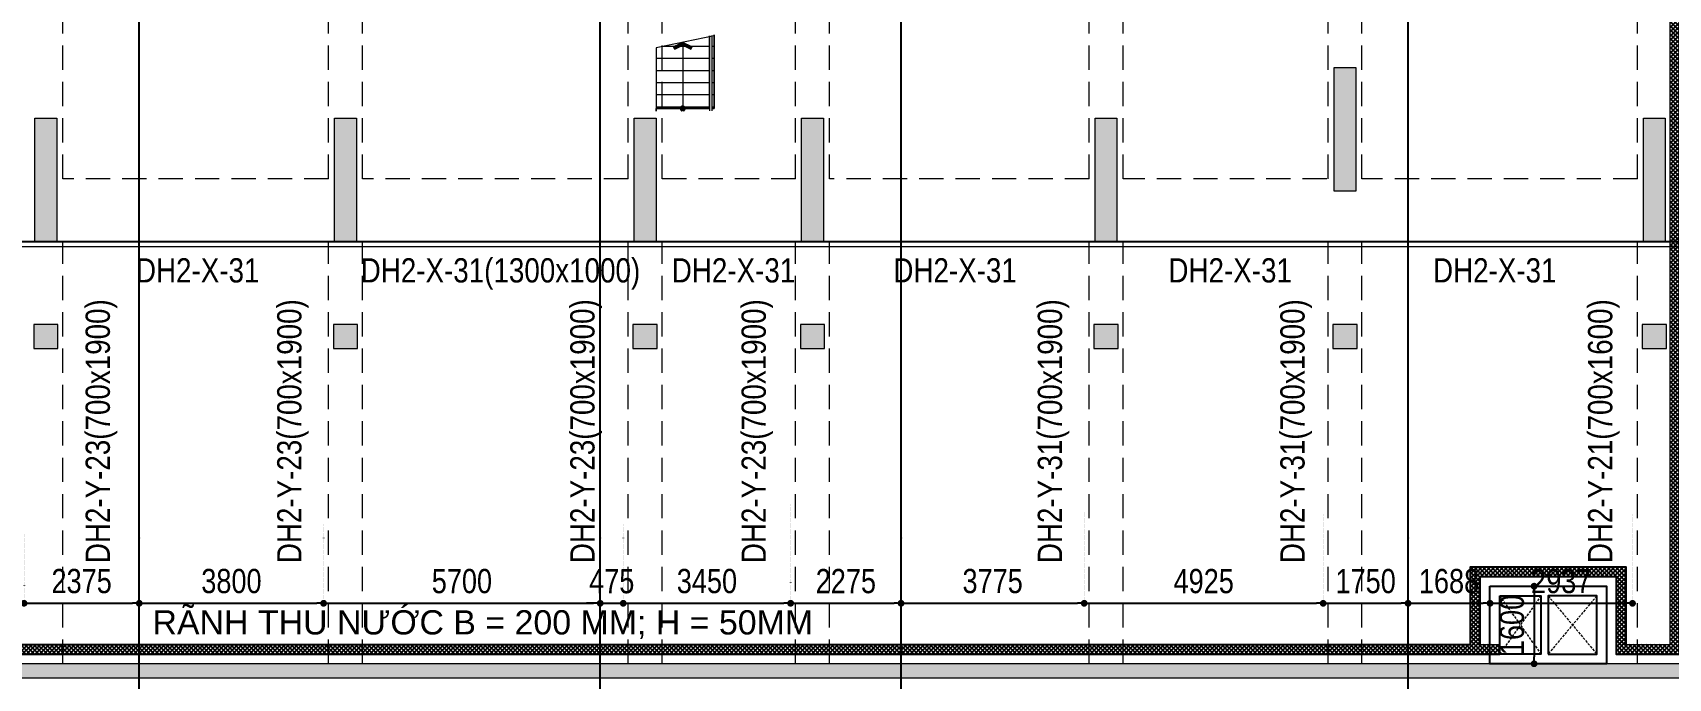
# Model space of a CAD drawing. Header units: millimetres. Extents: x 2356525 to 2927188, y -665534 to -417818.
# Drawn here: x 2761243 to 2794952, y -618981 to -605666 of the extents above; entities that cross this region are included whole.
import ezdxf
from ezdxf.enums import TextEntityAlignment as Align
from ezdxf.xclip import XClip

# ---------------------------------------------------------------- set-up
doc = ezdxf.new("R2010")
doc.units = ezdxf.units.MM
doc.header["$LTSCALE"] = 200
doc.header["$MEASUREMENT"] = 0
doc.header["$XCLIPFRAME"] = 0
for name, pattern in [('$1$HIDDEN', [0.375, 0.25, -0.125]), ('CHG_XX_Cot_Ham 2$0$MB_Luoi truc$0$HTT Hidden 21', [3, 2, -1]), ('CHG_XX_Damsan_Ham 2$0$CHG_XX_Damsan_Ham 2$0$HIDDEN', [0.375, 0.25, -0.125]), ('CHG_XX_Damsan_Ham 2$0$MB Ham 2$0$Hidden21', [3, 2, -1]), ('CHG_XX_Luoi truc$0$MB_Luoi truc$0$Center101', [13, 10, -1, 1, -1]), ('DOT2', [0.125, 0, -0.125])]:
    doc.linetypes.add(name, pattern=pattern)
doc.layers.get('0').update_dxf_attribs({"lineweight": 9})
doc.layers.get('Defpoints').update_dxf_attribs({"color": 10, "lineweight": 0})
for name, color, linetype, lineweight in [('$0$CHG_XX_Damsan_Ham 2$0$Start net bao', 3, 'Continuous', 18), ('$0$DMo', 9, '$1$HIDDEN', 9), ("$1$'S_General_Hidden_1 Thin", 1, '$1$HIDDEN', 18), ('CHG_XX_Cot_Ham 2$0$NS-Pier-H2', 150, 'Continuous', 13), ('CHG_XX_Cot_Ham 2$0$NS-Pier-H2 @ 1', 150, 'Continuous', 13), ('CHG_XX_Cot_Ham 2$0$NS-Pier-H2 @ 150', 150, 'Continuous', 13), ("CHG_XX_Damsan_Ham 2$0$CHG_XX_Damsan_Ham 2$0$'S_General_Hidden_1 Thin", 1, 'CHG_XX_Damsan_Ham 2$0$CHG_XX_Damsan_Ham 2$0$HIDDEN', 18), ('CHG_XX_Damsan_Ham 2$0$CHG_XX_Damsan_Ham 2$0$CHG_XX_Damsan_Ham 2$0$Start net bao', 3, 'Continuous', 18), ('CHG_XX_Damsan_Ham 2$0$CHG_XX_Damsan_Ham 2$0$DBAO', 3, 'Continuous', 13), ('CHG_XX_Damsan_Ham 2$0$CHG_XX_Damsan_Ham 2$0$DMo', 9, 'CHG_XX_Damsan_Ham 2$0$CHG_XX_Damsan_Ham 2$0$HIDDEN', 9), ('CHG_XX_Damsan_Ham 2$0$CHG_XX_Damsan_Ham 2$0$DTE-MEP-H-SLAB TEXT', 3, 'Continuous', 0), ('CHG_XX_Damsan_Ham 2$0$CHG_XX_Damsan_Ham 2$0$mach ngung thi cong', 6, 'Continuous', 13), ('CHG_XX_Damsan_Ham 2$0$CHG_XX_Damsan_Ham 2$0$Start hatch', 8, 'Continuous', 25), ('CHG_XX_Damsan_Ham 2$0$CHG_XX_Damsan_Ham 2$0$Start net bao', 3, 'Continuous', 18), ('CHG_XX_Damsan_Ham 2$0$HATCH', 57, 'Continuous', 9), ('CHG_XX_Damsan_Ham 2$0$mach ngung thi cong', 6, 'Continuous', 13), ('CHG_XX_Damsan_Ham 2$0$tam cap ram', 8, 'Continuous', 5), ('DBAO', 90, 'Continuous', 13), ('Start text ghi chu', 7, 'Continuous', 15), ('TEXT P X', 1, 'Continuous', 9), ('TEXT P Y', 2, 'Continuous', 15)]:
    doc.layers.add(name, color=color, linetype=linetype, lineweight=lineweight)
for name, color, linetype, lineweight, plot in [('CHG_XX_Cot_Ham 2$0$NS-Column-H2', 90, 'Continuous', 13, False), ('CHG_XX_Cot_Ham 2$0$NS-Column-H2 @ 1', 90, 'Continuous', 13, False), ('CHG_XX_Cot_Ham 2$0$NS-Column-H2 @ 150', 90, 'Continuous', 13, False)]:
    doc.layers.add(name, color=color, linetype=linetype, lineweight=lineweight, plot=plot)
for name, color, linetype in [('CHG_XX_Damsan_Ham 2$0$CHG_XX_Damsan_Ham 2$0$MEP-00-GENERAL-35', 2, 'Continuous'), ('CHG_XX_Damsan_Ham 2$0$MB Ham 2$0$Staircase', 30, 'Continuous'), ('CHG_XX_Damsan_Ham 2$0$MB Ham 2$0$Staircase Hidden', 34, 'CHG_XX_Damsan_Ham 2$0$MB Ham 2$0$Hidden21'), ('CHG_XX_Luoi truc$0$Grid', 34, 'Continuous'), ('CHG_XX_Luoi truc$0$Grid Line', 251, 'CHG_XX_Luoi truc$0$MB_Luoi truc$0$Center101'), ('dim', 1, 'Continuous')]:
    doc.layers.add(name, color=color, linetype=linetype)
doc.styles.add('CHG_XX_Luoi truc$0$MB_Luoi truc$0$Grid A-F$0$VNI-HelveCB', font='')
doc.styles.add('CHU GHI CHU', font='arial.ttf', dxfattribs={"height": 200})
doc.styles.add('MB_Luoi truc$0$Arial_C', font='arial.ttf', dxfattribs={"width": 0.8})
doc.styles.add('TTP-HelCon', font='')
doc.styles.get('CHG_XX_Luoi truc$0$MB_Luoi truc$0$Grid A-F$0$VNI-HelveCB').set_extended_font_data('VNI-Helve-Condense', bold=True)
doc.styles.get('TTP-HelCon').set_extended_font_data('VNI-Helve-Condense')
doc.dimstyles.new('200', dxfattribs={"dimscale": 200, "dimtxt": 2.5, "dimasz": 0.7, "dimexe": 0.0003, "dimexo": 0, "dimgap": 1, "dimtad": 1, "dimdec": 0, "dimzin": 12, "dimdsep": 46, "dimtxsty": 'MB_Luoi truc$0$Arial_C', "dimblk": 'MB_Luoi truc$0$_Dot', "dimcen": 0.5, "dimclrd": 256, "dimclre": 8, "dimclrt": 1, "dimadec": 0, "dimazin": 0, "dimtfac": 1, "dimtdec": 0, "dimtix": 1, "dimtmove": 2, "dimatfit": 3, "dimldrblk": 'MB_Luoi truc$0$HTT Arrow 30', "dimfxl": 1, "dimtolj": 1, "dimtzin": 0, "dimlwe": -1, "dimarcsym": 0})

# ---------------------------------------------------------------- blocks, each defined once
blk = doc.blocks.new('*U864')
at = {"layer": 'CHG_XX_Cot_Ham 2$0$NS-Pier-H2 @ 1'}
h = blk.add_hatch(color=256, dxfattribs=at)
h.dxf.hatch_style = 1
h.paths.add_polyline_path([(450, 0), (0, 0), (0, -2550), (450, -2550)])
at = {"layer": 'CHG_XX_Cot_Ham 2$0$NS-Pier-H2 @ 150'}
h = blk.add_hatch(color=256, dxfattribs=at)
h.dxf.hatch_style = 1
h.paths.add_polyline_path([(450, 0), (0, 0), (0, -2550), (450, -2550)])
blk = doc.blocks.new('CHG_XX_Cot_Ham 2$0$Block A_C450x2250')
at = {"layer": 'CHG_XX_Cot_Ham 2$0$NS-Pier-H2'}
blk.add_lwpolyline([(450, -2550), (0, -2550), (0, 0), (450, 0)], close=True, dxfattribs=at)
blk.add_blockref('*U864', (0, 0), dxfattribs=at)
blk = doc.blocks.new('*U866')
at = {"layer": 'CHG_XX_Cot_Ham 2$0$NS-Column-H2 @ 1'}
h = blk.add_hatch(color=256, dxfattribs=at)
h.dxf.hatch_style = 1
h.paths.add_polyline_path([(-250, -250), (-250, 250), (250, 250), (250, -250)])
at = {"layer": 'CHG_XX_Cot_Ham 2$0$NS-Column-H2 @ 150'}
h = blk.add_hatch(color=256, dxfattribs=at)
h.dxf.hatch_style = 1
h.paths.add_polyline_path([(-250, -250), (-250, 250), (250, 250), (250, -250)])
blk = doc.blocks.new('CHG_XX_Cot_Ham 2$0$500x500')
at = {"layer": 'CHG_XX_Cot_Ham 2$0$NS-Column-H2'}
blk.add_lwpolyline([(250, -250), (250, 250), (-250, 250), (-250, -250)], close=True, dxfattribs=at)
blk.add_blockref('*U866', (0, 0), dxfattribs=at)
blk = doc.blocks.new('*U835')
at = {"layer": 'CHG_XX_Luoi truc$0$Grid Line'}
blk.add_line((0, 0), (0, 608), dxfattribs=at)
at = {"layer": 'CHG_XX_Luoi truc$0$Grid', "lineweight": -2, "style": 'CHG_XX_Luoi truc$0$MB_Luoi truc$0$Grid A-F$0$VNI-HelveCB'}
for tag, p in [('GRIDSUB', (0, 617)), ('GRID', (0, -9))]:
    blk.add_attdef(tag, text='', height=5, dxfattribs=at).set_placement(p, align=Align.MIDDLE)
blk = doc.blocks.new('*U840')
at = {"layer": 'CHG_XX_Luoi truc$0$Grid Line'}
blk.add_line((0, 0), (0, 608), dxfattribs=at)
at = {"layer": 'CHG_XX_Luoi truc$0$Grid', "lineweight": -2, "style": 'CHG_XX_Luoi truc$0$MB_Luoi truc$0$Grid A-F$0$VNI-HelveCB'}
for tag, p in [('GRIDSUB', (0, 617)), ('GRID', (0, -9))]:
    blk.add_attdef(tag, text='', height=5, dxfattribs=at).set_placement(p, align=Align.MIDDLE)
blk = doc.blocks.new('*U837')
at = {"layer": 'CHG_XX_Luoi truc$0$Grid Line'}
blk.add_line((0, 0), (0, 438), dxfattribs=at)
at = {"layer": 'CHG_XX_Luoi truc$0$Grid', "lineweight": -2, "style": 'CHG_XX_Luoi truc$0$MB_Luoi truc$0$Grid A-F$0$VNI-HelveCB'}
for tag, p in [('GRIDSUB', (0, 447)), ('GRID', (0, -9))]:
    blk.add_attdef(tag, text='', height=5, dxfattribs=at).set_placement(p, align=Align.MIDDLE)
blk = doc.blocks.new('CHG_XX_Luoi truc')
at = {"layer": 'CHG_XX_Luoi truc$0$Grid', "xscale": 300, "yscale": 300, "zscale": 300}
for name, p in [('*U840', (61150, -12747)), ('*U835', (70650, -12747)), ('*U835', (76850, -12747)), ('*U835', (87300, -12747))]:
    blk.add_blockref(name, p, dxfattribs=at)
at = {"layer": 'CHG_XX_Luoi truc$0$Grid', "xscale": 300.0000000000013, "yscale": 300.0000000000013, "zscale": 300.0000000000013, "rotation": 90}
blk.add_blockref('*U837', (110703, 0), dxfattribs=at)
blk = doc.blocks.new('CHG_XX_Cot_Ham 2')
at = {"layer": 'CHG_XX_Cot_Ham 2$0$NS-Pier-H2'}
h = blk.add_hatch(color=256, dxfattribs=at)
h.dxf.hatch_style = 1
h.paths.add_polyline_path([(99639.2, 163400), (-10900, 163400), (-10900, 85450), (-300, 85450), (-300, 84050), (32350, 84050), (32350, -9000), (103575.5, -9000), (106050, -6022), (106050, 158254.3)])
h.paths.add_polyline_path([(99533.7, 163100), (105750, 158110.4), (105750, 90450), (105650, 90450), (105750, 90450), (105750, 13850), (105750, 13722.3), (105750, -5913.6), (103434.7, -8700), (93599.8, -8700), (93299.8, -8700), (32650, -8700), (32650, 84350), (0, 84350), (0, 85750), (-10600, 85750), (-10600, 163100), (93600, 163100)], flags=16)
for p, q in [((93599.8, -8700), (32650, -8700)), ((103575.5, -9000), (32350, -9000))]:
    blk.add_line(p, q, dxfattribs=at)
at = {"layer": 'CHG_XX_Cot_Ham 2$0$NS-Pier-H2', "linetype": 'CHG_XX_Cot_Ham 2$0$MB_Luoi truc$0$HTT Hidden 21'}
blk.add_lwpolyline([(99639.2, 163400), (106050, 158254.3), (106050, -6022), (103575.5, -9000), (32350, -9000), (32350, 84050), (-300, 84050), (-300, 85450), (-10900, 85450), (-10900, 163400)], close=True, dxfattribs=at)
at = {"layer": 'CHG_XX_Cot_Ham 2$0$NS-Column-H2'}
for p in [(59225, -1950), (65400, -1950), (71575, -1950), (75025, -1950), (81075, -1950), (86000, -1950), (92375, -1950)]:
    blk.add_blockref('CHG_XX_Cot_Ham 2$0$500x500', p, dxfattribs=at)
at = {"layer": 'CHG_XX_Cot_Ham 2$0$NS-Pier-H2'}
for name, p in [('CHG_XX_Luoi truc', (0, 0)), ('CHG_XX_Cot_Ham 2$0$Block A_C450x2250', (85775, 3600)), ('CHG_XX_Cot_Ham 2$0$Block A_C450x2250', (59000, 2550)), ('CHG_XX_Cot_Ham 2$0$Block A_C450x2250', (65175, 2550)), ('CHG_XX_Cot_Ham 2$0$Block A_C450x2250', (71350, 2550)), ('CHG_XX_Cot_Ham 2$0$Block A_C450x2250', (74800, 2550)), ('CHG_XX_Cot_Ham 2$0$Block A_C450x2250', (80850, 2550)), ('CHG_XX_Cot_Ham 2$0$Block A_C450x2250', (92150, 2550))]:
    blk.add_blockref(name, p, dxfattribs=at)
blk = doc.blocks.new('MB_Luoi truc$0$_Dot')
at = {"color": 0, "linetype": 'ByBlock', "lineweight": -2}
blk.add_line((-0.5, 0), (-1, 0), dxfattribs=at)
at = {"color": 0, "linetype": 'ByBlock', "const_width": 0.5}
blk.add_lwpolyline([(-0.25, 0, 1), (0.25, 0, 1)], format="xyb", close=True, dxfattribs=at)
blk = doc.blocks.new('*D165')
at = {"layer": 'Defpoints', "color": 0, "transparency": 16777216}
for p in [(2763439, -615811), (2761064, -616016), (2763439, -617434)]:
    blk.add_point(p, dxfattribs=at)
at = {"layer": 'dim', "color": 8, "linetype": 'DOT2', "transparency": 16777216}
for p, q in [((2763439, -615811), (2763439, -617434)), ((2761064, -616016), (2761064, -617434))]:
    blk.add_line(p, q, dxfattribs=at)
at = {"layer": 'dim', "lineweight": -2, "transparency": 16777216}
blk.add_line((2761204, -617434), (2763299, -617434), dxfattribs=at)
at = {"layer": 'dim', "lineweight": -2, "transparency": 16777216, "xscale": 140, "yscale": 140, "zscale": 140, "rotation": 180}
blk.add_blockref('MB_Luoi truc$0$_Dot', (2761064, -617434), dxfattribs=at)
at = {"layer": 'dim', "lineweight": -2, "transparency": 16777216, "xscale": 140, "yscale": 140, "zscale": 140}
blk.add_blockref('MB_Luoi truc$0$_Dot', (2763439, -617434), dxfattribs=at)
at = {"layer": 'dim', "color": 1, "transparency": 16777216, "insert": (2762252, -616978), "char_height": 500, "attachment_point": 5, "style": 'MB_Luoi truc$0$Arial_C'}
blk.add_mtext('\\A1;2375', dxfattribs=at)
blk = doc.blocks.new('MB_Luoi truc$0$HTT Arrow 30')
blk.add_hatch(color=256).paths.add_polyline_path([(-2.5, 0.375), (-2.5, -0.375), (0, 0)])
at = {"color": 0, "linetype": 'ByBlock', "lineweight": -2}
for p, q in [((0, 0), (-2.5, 0.375)), ((-2.5, -0.375), (-2.5, 0.375)), ((0, 0), (-2.5, -0.375))]:
    blk.add_line(p, q, dxfattribs=at)
blk = doc.blocks.new('*D166')
at = {"layer": 'Defpoints', "color": 0, "transparency": 16777216}
for p in [(2763439, -615811), (2767239, -615811), (2767239, -617434)]:
    blk.add_point(p, dxfattribs=at)
at = {"layer": 'dim', "color": 8, "linetype": 'DOT2', "transparency": 16777216}
for p, q in [((2763439, -615811), (2763439, -617434)), ((2767239, -615811), (2767239, -617434))]:
    blk.add_line(p, q, dxfattribs=at)
at = {"layer": 'dim', "lineweight": -2, "transparency": 16777216}
blk.add_line((2763579, -617434), (2767099, -617434), dxfattribs=at)
at = {"layer": 'dim', "lineweight": -2, "transparency": 16777216, "xscale": 140, "yscale": 140, "zscale": 140, "rotation": 180}
blk.add_blockref('MB_Luoi truc$0$_Dot', (2763439, -617434), dxfattribs=at)
at = {"layer": 'dim', "lineweight": -2, "transparency": 16777216, "xscale": 140, "yscale": 140, "zscale": 140}
blk.add_blockref('MB_Luoi truc$0$_Dot', (2767239, -617434), dxfattribs=at)
at = {"layer": 'dim', "color": 1, "transparency": 16777216, "insert": (2765339, -616978), "char_height": 500, "attachment_point": 5, "style": 'MB_Luoi truc$0$Arial_C'}
blk.add_mtext('\\A1;3800', dxfattribs=at)
blk = doc.blocks.new('*D167')
at = {"layer": 'Defpoints', "color": 0, "transparency": 16777216}
for p in [(2767239, -615811), (2772939, -615811), (2772939, -617434)]:
    blk.add_point(p, dxfattribs=at)
at = {"layer": 'dim', "color": 8, "linetype": 'DOT2', "transparency": 16777216}
for p, q in [((2767239, -615811), (2767239, -617434)), ((2772939, -615811), (2772939, -617434))]:
    blk.add_line(p, q, dxfattribs=at)
at = {"layer": 'dim', "lineweight": -2, "transparency": 16777216}
blk.add_line((2767379, -617434), (2772799, -617434), dxfattribs=at)
at = {"layer": 'dim', "lineweight": -2, "transparency": 16777216, "xscale": 140, "yscale": 140, "zscale": 140, "rotation": 180}
blk.add_blockref('MB_Luoi truc$0$_Dot', (2767239, -617434), dxfattribs=at)
at = {"layer": 'dim', "lineweight": -2, "transparency": 16777216, "xscale": 140, "yscale": 140, "zscale": 140}
blk.add_blockref('MB_Luoi truc$0$_Dot', (2772939, -617434), dxfattribs=at)
at = {"layer": 'dim', "color": 1, "transparency": 16777216, "insert": (2770089, -616979), "char_height": 500, "attachment_point": 5, "style": 'MB_Luoi truc$0$Arial_C'}
blk.add_mtext('\\A1;5700', dxfattribs=at)
blk = doc.blocks.new('*D168')
at = {"layer": 'Defpoints', "color": 0, "transparency": 16777216}
for p in [(2772939, -615811), (2773414, -615811), (2773414, -617434)]:
    blk.add_point(p, dxfattribs=at)
at = {"layer": 'dim', "color": 8, "linetype": 'DOT2', "transparency": 16777216}
for p, q in [((2772939, -615811), (2772939, -617434)), ((2773414, -615811), (2773414, -617434))]:
    blk.add_line(p, q, dxfattribs=at)
at = {"layer": 'dim', "lineweight": -2, "transparency": 16777216}
for p, q in [((2772799, -617434), (2772659, -617434)), ((2772939, -617434), (2773414, -617434)), ((2773554, -617434), (2773694, -617434))]:
    blk.add_line(p, q, dxfattribs=at)
at = {"layer": 'dim', "lineweight": -2, "transparency": 16777216, "xscale": 140, "yscale": 140, "zscale": 140}
blk.add_blockref('MB_Luoi truc$0$_Dot', (2772939, -617434), dxfattribs=at)
at = {"layer": 'dim', "lineweight": -2, "transparency": 16777216, "xscale": 140, "yscale": 140, "zscale": 140, "rotation": 180}
blk.add_blockref('MB_Luoi truc$0$_Dot', (2773414, -617434), dxfattribs=at)
at = {"layer": 'dim', "color": 1, "transparency": 16777216, "insert": (2773177, -616980), "char_height": 500, "attachment_point": 5, "style": 'MB_Luoi truc$0$Arial_C'}
blk.add_mtext('\\A1;475', dxfattribs=at)
blk = doc.blocks.new('*D169')
at = {"layer": 'Defpoints', "color": 0, "transparency": 16777216}
for p in [(2776864, -615402), (2773414, -615811), (2776864, -617434)]:
    blk.add_point(p, dxfattribs=at)
at = {"layer": 'dim', "color": 8, "linetype": 'DOT2', "transparency": 16777216}
for p, q in [((2776864, -615402), (2776864, -617434)), ((2773414, -615811), (2773414, -617434))]:
    blk.add_line(p, q, dxfattribs=at)
at = {"layer": 'dim', "lineweight": -2, "transparency": 16777216}
blk.add_line((2773554, -617434), (2776724, -617434), dxfattribs=at)
at = {"layer": 'dim', "lineweight": -2, "transparency": 16777216, "xscale": 140, "yscale": 140, "zscale": 140, "rotation": 180}
blk.add_blockref('MB_Luoi truc$0$_Dot', (2773414, -617434), dxfattribs=at)
at = {"layer": 'dim', "lineweight": -2, "transparency": 16777216, "xscale": 140, "yscale": 140, "zscale": 140}
blk.add_blockref('MB_Luoi truc$0$_Dot', (2776864, -617434), dxfattribs=at)
at = {"layer": 'dim', "color": 1, "transparency": 16777216, "insert": (2775139, -616978), "char_height": 500, "attachment_point": 5, "style": 'MB_Luoi truc$0$Arial_C'}
blk.add_mtext('\\A1;3450', dxfattribs=at)
blk = doc.blocks.new('*D170')
at = {"layer": 'Defpoints', "color": 0, "transparency": 16777216}
for p in [(2776864, -615402), (2779139, -615811), (2779139, -617434)]:
    blk.add_point(p, dxfattribs=at)
at = {"layer": 'dim', "color": 8, "linetype": 'DOT2', "transparency": 16777216}
for p, q in [((2776864, -615402), (2776864, -617434)), ((2779139, -615811), (2779139, -617434))]:
    blk.add_line(p, q, dxfattribs=at)
at = {"layer": 'dim', "lineweight": -2, "transparency": 16777216}
blk.add_line((2777004, -617434), (2778999, -617434), dxfattribs=at)
at = {"layer": 'dim', "lineweight": -2, "transparency": 16777216, "xscale": 140, "yscale": 140, "zscale": 140, "rotation": 180}
blk.add_blockref('MB_Luoi truc$0$_Dot', (2776864, -617434), dxfattribs=at)
at = {"layer": 'dim', "lineweight": -2, "transparency": 16777216, "xscale": 140, "yscale": 140, "zscale": 140}
blk.add_blockref('MB_Luoi truc$0$_Dot', (2779139, -617434), dxfattribs=at)
at = {"layer": 'dim', "color": 1, "transparency": 16777216, "insert": (2778002, -616979), "char_height": 500, "attachment_point": 5, "style": 'MB_Luoi truc$0$Arial_C'}
blk.add_mtext('\\A1;2275', dxfattribs=at)
blk = doc.blocks.new('*D171')
at = {"layer": 'Defpoints', "color": 0, "transparency": 16777216}
for p in [(2779139, -615811), (2782914, -615551), (2782914, -617434)]:
    blk.add_point(p, dxfattribs=at)
at = {"layer": 'dim', "color": 8, "linetype": 'DOT2', "transparency": 16777216}
for p, q in [((2779139, -615811), (2779139, -617434)), ((2782914, -615551), (2782914, -617434))]:
    blk.add_line(p, q, dxfattribs=at)
at = {"layer": 'dim', "lineweight": -2, "transparency": 16777216}
blk.add_line((2779279, -617434), (2782774, -617434), dxfattribs=at)
at = {"layer": 'dim', "lineweight": -2, "transparency": 16777216, "xscale": 140, "yscale": 140, "zscale": 140, "rotation": 180}
blk.add_blockref('MB_Luoi truc$0$_Dot', (2779139, -617434), dxfattribs=at)
at = {"layer": 'dim', "lineweight": -2, "transparency": 16777216, "xscale": 140, "yscale": 140, "zscale": 140}
blk.add_blockref('MB_Luoi truc$0$_Dot', (2782914, -617434), dxfattribs=at)
at = {"layer": 'dim', "color": 1, "transparency": 16777216, "insert": (2781027, -616978), "char_height": 500, "attachment_point": 5, "style": 'MB_Luoi truc$0$Arial_C'}
blk.add_mtext('\\A1;3775', dxfattribs=at)
blk = doc.blocks.new('*D172')
at = {"layer": 'Defpoints', "color": 0, "transparency": 16777216}
for p in [(2782914, -615551), (2787839, -615607), (2787839, -617434)]:
    blk.add_point(p, dxfattribs=at)
at = {"layer": 'dim', "color": 8, "linetype": 'DOT2', "transparency": 16777216}
for p, q in [((2782914, -615551), (2782914, -617434)), ((2787839, -615607), (2787839, -617434))]:
    blk.add_line(p, q, dxfattribs=at)
at = {"layer": 'dim', "lineweight": -2, "transparency": 16777216}
blk.add_line((2783054, -617434), (2787699, -617434), dxfattribs=at)
at = {"layer": 'dim', "lineweight": -2, "transparency": 16777216, "xscale": 140, "yscale": 140, "zscale": 140, "rotation": 180}
blk.add_blockref('MB_Luoi truc$0$_Dot', (2782914, -617434), dxfattribs=at)
at = {"layer": 'dim', "lineweight": -2, "transparency": 16777216, "xscale": 140, "yscale": 140, "zscale": 140}
blk.add_blockref('MB_Luoi truc$0$_Dot', (2787839, -617434), dxfattribs=at)
at = {"layer": 'dim', "color": 1, "transparency": 16777216, "insert": (2785377, -616979), "char_height": 500, "attachment_point": 5, "style": 'MB_Luoi truc$0$Arial_C'}
blk.add_mtext('\\A1;4925', dxfattribs=at)
blk = doc.blocks.new('*D173')
at = {"layer": 'Defpoints', "color": 0, "transparency": 16777216}
for p in [(2787839, -615607), (2789589, -615811), (2789589, -617434)]:
    blk.add_point(p, dxfattribs=at)
at = {"layer": 'dim', "color": 8, "linetype": 'DOT2', "transparency": 16777216}
for p, q in [((2787839, -615607), (2787839, -617434)), ((2789589, -615811), (2789589, -617434))]:
    blk.add_line(p, q, dxfattribs=at)
at = {"layer": 'dim', "lineweight": -2, "transparency": 16777216}
blk.add_line((2787979, -617434), (2789449, -617434), dxfattribs=at)
at = {"layer": 'dim', "lineweight": -2, "transparency": 16777216, "xscale": 140, "yscale": 140, "zscale": 140, "rotation": 180}
blk.add_blockref('MB_Luoi truc$0$_Dot', (2787839, -617434), dxfattribs=at)
at = {"layer": 'dim', "lineweight": -2, "transparency": 16777216, "xscale": 140, "yscale": 140, "zscale": 140}
blk.add_blockref('MB_Luoi truc$0$_Dot', (2789589, -617434), dxfattribs=at)
at = {"layer": 'dim', "color": 1, "transparency": 16777216, "insert": (2788714, -616979), "char_height": 500, "attachment_point": 5, "style": 'MB_Luoi truc$0$Arial_C'}
blk.add_mtext('\\A1;1750', dxfattribs=at)
blk = doc.blocks.new('*D174')
at = {"layer": 'Defpoints', "color": 0, "transparency": 16777216}
for p in [(2789589, -615811), (2791278, -617081), (2791278, -617434)]:
    blk.add_point(p, dxfattribs=at)
at = {"layer": 'dim', "color": 8, "linetype": 'DOT2', "transparency": 16777216}
for p, q in [((2789589, -615811), (2789589, -617434)), ((2791278, -617081), (2791278, -617434))]:
    blk.add_line(p, q, dxfattribs=at)
at = {"layer": 'dim', "lineweight": -2, "transparency": 16777216}
blk.add_line((2789729, -617434), (2791138, -617434), dxfattribs=at)
at = {"layer": 'dim', "lineweight": -2, "transparency": 16777216, "xscale": 140, "yscale": 140, "zscale": 140, "rotation": 180}
blk.add_blockref('MB_Luoi truc$0$_Dot', (2789589, -617434), dxfattribs=at)
at = {"layer": 'dim', "lineweight": -2, "transparency": 16777216, "xscale": 140, "yscale": 140, "zscale": 140}
blk.add_blockref('MB_Luoi truc$0$_Dot', (2791278, -617434), dxfattribs=at)
at = {"layer": 'dim', "color": 1, "transparency": 16777216, "insert": (2790433, -616979), "char_height": 500, "attachment_point": 5, "style": 'MB_Luoi truc$0$Arial_C'}
blk.add_mtext('\\A1;1688', dxfattribs=at)
blk = doc.blocks.new('*D175')
at = {"layer": 'Defpoints', "color": 0, "transparency": 16777216}
for p in [(2794214, -615606), (2791278, -617081), (2794214, -617434)]:
    blk.add_point(p, dxfattribs=at)
at = {"layer": 'dim', "color": 8, "linetype": 'DOT2', "transparency": 16777216}
for p, q in [((2794214, -615606), (2794214, -617434)), ((2791278, -617081), (2791278, -617434))]:
    blk.add_line(p, q, dxfattribs=at)
at = {"layer": 'dim', "lineweight": -2, "transparency": 16777216}
blk.add_line((2791418, -617434), (2794074, -617434), dxfattribs=at)
at = {"layer": 'dim', "lineweight": -2, "transparency": 16777216, "xscale": 140, "yscale": 140, "zscale": 140, "rotation": 180}
blk.add_blockref('MB_Luoi truc$0$_Dot', (2791278, -617434), dxfattribs=at)
at = {"layer": 'dim', "lineweight": -2, "transparency": 16777216, "xscale": 140, "yscale": 140, "zscale": 140}
blk.add_blockref('MB_Luoi truc$0$_Dot', (2794214, -617434), dxfattribs=at)
at = {"layer": 'dim', "color": 1, "transparency": 16777216, "insert": (2792746, -616978), "char_height": 500, "attachment_point": 5, "style": 'MB_Luoi truc$0$Arial_C'}
blk.add_mtext('\\A1;2937', dxfattribs=at)
blk = doc.blocks.new('*D364')
at = {"layer": 'Defpoints', "color": 0, "transparency": 16777216}
for p in [(2793678, -617081), (2792186, -618681), (2793678, -618681)]:
    blk.add_point(p, dxfattribs=at)
at = {"layer": 'dim', "color": 8, "linetype": 'DOT2', "transparency": 16777216}
for p, q in [((2793678, -617081), (2792186, -617081)), ((2793678, -618681), (2792186, -618681))]:
    blk.add_line(p, q, dxfattribs=at)
at = {"layer": 'dim', "lineweight": -2, "transparency": 16777216}
blk.add_line((2792186, -617221), (2792186, -618541), dxfattribs=at)
at = {"layer": 'dim', "lineweight": -2, "transparency": 16777216, "xscale": 140, "yscale": 140, "zscale": 140}
for p, rotation in [((2792186, -617081), 90), ((2792186, -618681), 270)]:
    blk.add_blockref('MB_Luoi truc$0$_Dot', p, dxfattribs=dict(at, rotation=rotation))
at = {"layer": 'dim', "color": 1, "transparency": 16777216, "insert": (2791731, -617881), "char_height": 500, "attachment_point": 5, "rotation": 90, "style": 'MB_Luoi truc$0$Arial_C'}
blk.add_mtext('\\A1;1600', dxfattribs=at)
blk = doc.blocks.new('$0$CHG_XX_Damsan_Ham 2$0$MB Ham 2$0$Arrow 60')
at = {"linetype": 'ByBlock', "lineweight": -2}
h = blk.add_hatch(color=0, dxfattribs=at)
h.paths.add_polyline_path([(1.88, 0.94), (1.65, 1.38), (0, 0.56), (-1.65, 1.38), (-1.88, 0.94), (0, 0)], flags=17)
h.paths.add_polyline_path([(1.65, 1.38), (1.88, 0.94), (0, 0), (-1.88, 0.94), (-1.65, 1.38), (0, 0.56)])
blk.add_hatch(color=0, dxfattribs=at).paths.add_polyline_path([(1.65, 1.38), (1.88, 0.94), (0, 0), (-1.88, 0.94), (-1.65, 1.38), (0, 0.56)])
at = {"color": 0, "linetype": 'ByBlock', "lineweight": -2}
blk.add_lwpolyline([(1.65, 1.38), (1.88, 0.94), (0, 0), (-1.88, 0.94), (-1.65, 1.38), (0, 0.56)], close=True, dxfattribs=at)
blk = doc.blocks.new('CHG_XX_Damsan_Ham 2$0$CHG_XX_Damsan_Ham 2$0$sdfsgdh')
at = {"layer": 'CHG_XX_Damsan_Ham 2$0$CHG_XX_Damsan_Ham 2$0$Start hatch', "ltscale": 0.5}
h = blk.add_hatch(dxfattribs=at)
h.set_pattern_fill('ANSI37', color=256, scale=500)
h.set_pattern_definition([(45, (273994.73, -7150), (-44.194174, 44.194174), []), (135, (273994.73, -7150), (-44.194174, -44.194174), [])])
h.paths.add_polyline_path([(99888, -169200), (99488, -169200), (99488, -167800), (102288, -167800), (102288, -169400), (103600, -169400), (103600, -146850), (103600, -146650), (103400, -146650), (103400, -169200), (102488, -169200), (102488, -167600), (99288, -167600), (99288, -169200), (45350, -169200), (45350, -169400), (99888, -169400)])
at = {"layer": 'CHG_XX_Damsan_Ham 2$0$CHG_XX_Damsan_Ham 2$0$DTE-MEP-H-SLAB TEXT', "color": 2, "ltscale": 0.5}
for p, q in [((99488, -169200), (99888, -169200)), ((99888, -169200), (99888, -169400))]:
    blk.add_line(p, q, dxfattribs=at)
at = {"layer": 'CHG_XX_Damsan_Ham 2$0$CHG_XX_Damsan_Ham 2$0$DTE-MEP-H-SLAB TEXT', "color": 2, "ltscale": 0.5, "flags": 128}
blk.add_lwpolyline([(102488, -169200), (103400, -169200), (103400, -146650), (116050, -146650), (116050, -126126)], dxfattribs=at)
at = {"layer": 'CHG_XX_Damsan_Ham 2$0$CHG_XX_Damsan_Ham 2$0$MEP-00-GENERAL-35'}
for points in [[(99488, -169200), (99488, -167800), (102288, -167800), (102288, -169400), (103600, -169400), (103600, -146850), (116250, -146850), (116250, -125526)], [(43750, -166800), (45350, -166800), (45350, -169200), (99288, -169200)], [(43750, -167000), (45150, -167000), (45150, -169400), (99888, -169400)], [(99288, -169200), (99288, -167600), (102488, -167600), (102488, -169200)]]:
    blk.add_lwpolyline(points, dxfattribs=at)
for points in [[(99688, -168000), (102088, -168000), (102088, -169600), (99688, -169600)], [(99888, -168200), (100738, -168200), (100738, -169400), (99888, -169400)], [(100888, -169400), (101888, -169400), (101888, -168200), (100888, -168200)]]:
    blk.add_lwpolyline(points, close=True, dxfattribs=at)
blk = doc.blocks.new('CHG_XX_Damsan_Ham 2$0$MB Ham 2$0$Arrow 60')
at = {"linetype": 'ByBlock', "lineweight": -2}
h = blk.add_hatch(color=0, dxfattribs=at)
h.paths.add_polyline_path([(1.88, 0.94), (1.65, 1.38), (0, 0.56), (-1.65, 1.38), (-1.88, 0.94), (0, 0)], flags=17)
h.paths.add_polyline_path([(1.65, 1.38), (1.88, 0.94), (0, 0), (-1.88, 0.94), (-1.65, 1.38), (0, 0.56)])
blk.add_hatch(color=0, dxfattribs=at).paths.add_polyline_path([(1.65, 1.38), (1.88, 0.94), (0, 0), (-1.88, 0.94), (-1.65, 1.38), (0, 0.56)])
at = {"color": 0, "linetype": 'ByBlock', "lineweight": -2}
blk.add_lwpolyline([(1.65, 1.38), (1.88, 0.94), (0, 0), (-1.88, 0.94), (-1.65, 1.38), (0, 0.56)], close=True, dxfattribs=at)
blk = doc.blocks.new('CHG_XX_Damsan_Ham 2$0$MB Ham 2$0$Dot')
at = {"linetype": 'ByBlock', "lineweight": -2}
h = blk.add_hatch(color=0, dxfattribs=at)
edge = h.paths.add_edge_path()
edge.add_arc((0, 0), 0.5, 0, 360)
at = {"color": 0, "linetype": 'ByBlock', "lineweight": -2}
blk.add_line((0, -1), (0, 1), dxfattribs=at)
blk.add_circle((0, 0), 0.5, dxfattribs=at)
blk = doc.blocks.new('*U854')
at = {"layer": 'CHG_XX_Damsan_Ham 2$0$tam cap ram'}
h = blk.add_hatch(dxfattribs=at)
h.set_pattern_fill('_USER', color=256, scale=250, angle=90, pattern_type=0)
h.set_pattern_definition([(90, (2200, 2550), (-250, 2e-14), [])])
h.paths.add_polyline_path([(1200, 2550), (3200, 2550), (3200, 1450), (1200, 1450)])
h.paths.add_polyline_path([(1200, 1400), (3200, 1400), (3200, 1350), (1200, 1350)])
h.paths.add_polyline_path([(1200, 1200), (3200, 1200), (3200, 1150), (1200, 1150)])
h.paths.add_polyline_path([(1200, 1100), (3200, 1100), (3200, 0), (1200, 0)])
at = {"layer": 'CHG_XX_Damsan_Ham 2$0$MB Ham 2$0$Staircase'}
for p, q in [((1200, 0), (1200, 1100)), ((3200, 0), (3200, 1100)), ((0, 0), (4400, 0))]:
    blk.add_line(p, q, dxfattribs=at)
at = {"layer": 'CHG_XX_Damsan_Ham 2$0$MB Ham 2$0$Staircase Hidden'}
for p, q in [((4400, 2550), (4400, 0)), ((4400, 1200), (4400, 1350))]:
    blk.add_line(p, q, dxfattribs=at)
at = {"layer": 'CHG_XX_Damsan_Ham 2$0$tam cap ram'}
for p, q in [((0, 0), (0, 2550)), ((0, 2550), (4400, 2550)), ((1200, 1450), (1200, 2550)), ((1598, 1350), (1848, 2550)), ((1700, 1350), (1950, 2550)), ((3200, 1450), (3200, 2550)), ((600, 550), (600, 2000)), ((600, 2000), (3800, 2000)), ((3800, 550), (3800, 2000)), ((1100, 1100), (1100, 1450)), ((1100, 1450), (3300, 1450)), ((1150, 1150), (1150, 1400)), ((1150, 1400), (3250, 1400)), ((1200, 1150), (1200, 1400)), ((1200, 1400), (1200, 1350)), ((1200, 1350), (3200, 1350)), ((3200, 1150), (3200, 1400)), ((3250, 1150), (3250, 1400)), ((3300, 1100), (3300, 1450)), ((1100, 1100), (3300, 1100)), ((1150, 1150), (3250, 1150)), ((1200, 1200), (3200, 1200)), ((1200, 1200), (1200, 1150)), ((600, 550), (3800, 550))]:
    blk.add_line(p, q, dxfattribs=at)
for points in [[(1200, 2550), (3200, 2550), (3200, 1450), (1200, 1450)], [(1200, 1400), (3200, 1400), (3200, 1350), (1200, 1350)], [(1200, 1200), (3200, 1200), (3200, 1150), (1200, 1150)], [(1200, 1100), (3200, 1100), (3200, 0), (1200, 0)]]:
    blk.add_lwpolyline(points, close=True, dxfattribs=at)
for centre, start, end in [((1200, 1350), 90, 180), ((3200, 1350), 0, 90), ((1200, 1200), 180, 270), ((3200, 1200), 270, 0)]:
    blk.add_arc(centre, 1200, start, end, dxfattribs=at)
at = {"layer": 'CHG_XX_Damsan_Ham 2$0$tam cap ram', "yscale": 100, "zscale": 100}
for name, p, xscale, rotation in [('CHG_XX_Damsan_Ham 2$0$MB Ham 2$0$Arrow 60', (1835, 2000), 100, 270), ('CHG_XX_Damsan_Ham 2$0$MB Ham 2$0$Dot', (3200, 2000), 100, 270), ('CHG_XX_Damsan_Ham 2$0$MB Ham 2$0$Arrow 60', (3200, 550), -100, 90)]:
    blk.add_blockref(name, p, dxfattribs=dict(at, xscale=xscale, rotation=rotation))
blk = doc.blocks.new('CHG_XX_Damsan_Ham 2$0$ArchStaireH2')
ref = blk.add_blockref('*U854', (62100, -135100), dxfattribs=dict(xscale=-1, rotation=90))
XClip(ref).set_block_clipping_path([(3245.9391821827, 1350), (3249.9999999999, 2550), (1945, 2550), (1665.0884094681, 1288.6593370358)])
blk = doc.blocks.new('CHG_XX_Damsan_Ham 2', base_point=(3089256, -609981))
at = {"layer": "CHG_XX_Damsan_Ham 2$0$CHG_XX_Damsan_Ham 2$0$'S_General_Hidden_1 Thin", "ltscale": 10}
for p, q in [((59575, 1300), (59575, 12250)), ((65050, 1300), (65050, 12250)), ((65750, 1300), (65750, 12250)), ((71225, 1300), (71225, 12250)), ((71925, 1300), (71925, 12250)), ((74675, 1300), (74675, 12250)), ((75375, 1300), (75375, 12250)), ((80725, 1300), (80725, 11850)), ((81425, 1300), (81425, 11850)), ((85650, 1302), (85650, 11850)), ((86350, 1300), (86350, 11850)), ((92025, 1301), (92025, 11850)), ((65050, 1300), (59575, 1300)), ((71225, 1300), (65750, 1300)), ((74675, 1300), (71925, 1300)), ((80725, 1300), (75375, 1300)), ((85625, 1300), (81425, 1300)), ((92025, 1300), (86350, 1300)), ((80725, -8700), (80725, 3)), ((81425, -8700), (81425, 3)), ((85650, -8700), (85650, 2)), ((86350, -8700), (86350, 2)), ((65050, 0), (59575, 0)), ((59575, -8700), (59575, 0)), ((65050, -8700), (65050, 0)), ((71225, 0), (65750, 0)), ((65750, -8700), (65750, 0)), ((71225, -8700), (71225, 0)), ((74675, 0), (71925, 0)), ((71925, -8700), (71925, 0)), ((74675, -8700), (74675, 0)), ((80725, 0), (75375, 0)), ((75375, -8700), (75375, 0)), ((85650, 0), (81425, 0)), ((92025, 0), (86350, 0)), ((92025, -8700), (92025, 0))]:
    blk.add_line(p, q, dxfattribs=at)
at = {"layer": 'CHG_XX_Damsan_Ham 2$0$CHG_XX_Damsan_Ham 2$0$CHG_XX_Damsan_Ham 2$0$Start net bao'}
for points in [[(-10900, 163400), (99639, 163400), (106050, 158250), (106050, -6022), (103576, -9000), (32350, -9000), (32350, 84050), (-300, 84050)], [(93300, -8700), (32650, -8700), (32650, 84350), (0, 84350)]]:
    blk.add_lwpolyline(points, dxfattribs=at)
at = {"layer": 'CHG_XX_Damsan_Ham 2$0$CHG_XX_Damsan_Ham 2$0$DMo'}
for p, q in [((89188, -7300), (90038, -8500)), ((90038, -7300), (89188, -8500)), ((90188, -7300), (91188, -8500)), ((91188, -7300), (90188, -8500))]:
    blk.add_line(p, q, dxfattribs=at)
at = {"layer": 'CHG_XX_Damsan_Ham 2$0$CHG_XX_Damsan_Ham 2$0$mach ngung thi cong'}
blk.add_lwpolyline([(38000, 23700), (75851, 23700), (75851, 50950), (99650, 50950), (99650, -100), (38000, -100)], close=True, dxfattribs=at)
at = {"layer": 'CHG_XX_Damsan_Ham 2$0$CHG_XX_Damsan_Ham 2$0$Start net bao'}
for points in [[(-10900, 163400), (99639, 163400), (106050, 158250), (106050, -6022), (103576, -9000), (32350, -9000), (32350, 84050), (-300, 84050)], [(93300, -8700), (32650, -8700), (32650, 84350), (0, 84350)]]:
    blk.add_lwpolyline(points, dxfattribs=at)
at = {"layer": 'CHG_XX_Damsan_Ham 2$0$mach ngung thi cong'}
blk.add_lwpolyline([(38000, 23900), (75549, 23900), (75549, 50950), (99650, 50950), (99650, -100), (38000, -100)], close=True, dxfattribs=at)
at = {"layer": 'CHG_XX_Damsan_Ham 2$0$CHG_XX_Damsan_Ham 2$0$DBAO'}
blk.add_blockref('CHG_XX_Cot_Ham 2', (0, 0), dxfattribs=at)
at = {"layer": 'CHG_XX_Damsan_Ham 2$0$CHG_XX_Damsan_Ham 2$0$DTE-MEP-H-SLAB TEXT'}
blk.add_blockref('CHG_XX_Damsan_Ham 2$0$CHG_XX_Damsan_Ham 2$0$sdfsgdh', (-10700, 160900), dxfattribs=at)
at = {"layer": 'CHG_XX_Damsan_Ham 2$0$HATCH'}
for name, p in [('CHG_XX_Cot_Ham 2', (0, 0)), ('CHG_XX_Damsan_Ham 2$0$ArchStaireH2', (12250, 141050))]:
    blk.add_blockref(name, p, dxfattribs=at)

msp = doc.modelspace()

# ---------------------------------------------------------------- linework, layer by layer
at = {"layer": '$0$CHG_XX_Damsan_Ham 2$0$Start net bao'}
for points in [[(2691389.2, -446581), (2801928.4, -446581), (2808339.2, -451731), (2808339.2, -616003), (2805864.7, -618981), (2734639.2, -618981), (2734639.2, -525931), (2701989.2, -525931)], [(2795589, -618681), (2734939.2, -618681), (2734939.2, -525631), (2702289.2, -525631)]]:
    msp.add_lwpolyline(points, dxfattribs=at)
at = {"layer": '$0$DMo'}
for p, q in [((2791477.6, -617281), (2792327.6, -618481)), ((2792327.6, -617281), (2791477.6, -618481)), ((2792477.6, -617281), (2793477.6, -618481)), ((2793477.6, -617281), (2792477.6, -618481))]:
    msp.add_line(p, q, dxfattribs=at)

# ---------------------------------------------------------------- block references
at = {"layer": "$1$'S_General_Hidden_1 Thin", "linetype": 'Continuous', "ltscale": 1400, "xscale": 100, "yscale": 100, "zscale": 100, "rotation": 180}
msp.add_blockref('$0$CHG_XX_Damsan_Ham 2$0$MB Ham 2$0$Arrow 60', (2774639.2, -605866.4), dxfattribs=at)
msp.add_blockref('CHG_XX_Damsan_Ham 2', (5791545.2, -1219962))
at = {"layer": 'DBAO'}
msp.add_blockref('CHG_XX_Cot_Ham 2', (2702289.2, -609981), dxfattribs=at)

# ---------------------------------------------------------------- texts
at = {"layer": 'Start text ghi chu', "style": 'CHU GHI CHU'}
msp.add_text('RÃNH THU NƯỚC B = 200 MM; H = 50MM', height=500, dxfattribs=at).set_placement((2763712.1, -618076.8))
at = {"layer": 'TEXT P X', "style": 'TTP-HelCon'}
for s, p in [('DH2-X-31', (2763371.1, -610817.1)), ('DH2-X-31(1300x1000)', (2768002.6, -610817.1)), ('DH2-X-31', (2774413.9, -610817.1)), ('DH2-X-31', (2778980.7, -610817.1)), ('DH2-X-31', (2784649.1, -610817.1)), ('DH2-X-31', (2790102.6, -610817.1))]:
    msp.add_text(s, height=500, dxfattribs=at).set_placement(p)
at = {"layer": 'TEXT P Y', "style": 'TTP-HelCon'}
for s, p in [('DH2-Y-23(700x1900)', (2762833.9, -616606)), ('DH2-Y-23(700x1900)', (2766782, -616606)), ('DH2-Y-23(700x1900)', (2772822.3, -616606)), ('DH2-Y-23(700x1900)', (2776352.1, -616606)), ('DH2-Y-31(700x1900)', (2782457.2, -616606)), ('DH2-Y-31(700x1900)', (2787456.3, -616606)), ('DH2-Y-21(700x1600)', (2793798.3, -616606))]:
    msp.add_text(s, height=500, rotation=90, dxfattribs=at).set_placement(p)

# ---------------------------------------------------------------- dimensions: what is measured, and where the dimension line sits
at = {"layer": 'dim'}
for base, p1, p2, picture, middle in [((2776864.2, -617433.9), (2773414.2, -615811.2), (2776864.2, -615402.4), '*D169', (2775139.2, -616978.4)), ((2779139.2, -617433.9), (2776864.2, -615402.4), (2779139.2, -615811.2), '*D170', (2778001.7, -616978.6)), ((2763439.2, -617433.9), (2761064.2, -616016.2), (2763439.2, -615811.2), '*D165', (2762251.7, -616978.4)), ((2767239.2, -617433.9), (2763439.2, -615811.2), (2767239.2, -615811.2), '*D166', (2765339.2, -616978.4)), ((2772939.2, -617433.9), (2767239.2, -615811.2), (2772939.2, -615811.2), '*D167', (2770089.2, -616978.6)), ((2773414.2, -617433.9), (2772939.2, -615811.2), (2773414.2, -615811.2), '*D168', (2773176.7, -616979.6)), ((2782914.2, -617433.9), (2779139.2, -615811.2), (2782914.2, -615550.8), '*D171', (2781026.7, -616978.4)), ((2787839.2, -617433.9), (2782914.2, -615550.8), (2787839.2, -615606.6), '*D172', (2785376.7, -616978.6)), ((2789589.2, -617433.9), (2787839.2, -615606.6), (2789589.2, -615811.2), '*D173', (2788714.2, -616978.6)), ((2791277.6, -617433.9), (2789589.2, -615811.2), (2791277.6, -617081), '*D174', (2790433.4, -616978.6)), ((2794214.2, -617433.9), (2791277.6, -617081), (2794214.2, -615605.6), '*D175', (2792745.9, -616978.4))]:
    dim = msp.add_linear_dim(base=base, p1=p1, p2=p2, dimstyle='200', dxfattribs=at)
    dim.commit()
    dim.dimension.update_dxf_attribs({"geometry": picture, "text_midpoint": middle})
dim = msp.add_linear_dim(base=(2792185.9, -618681), p1=(2793677.6, -617081), p2=(2793677.6, -618681), angle=90, dimstyle='200', dxfattribs=at)
dim.commit()
dim.dimension.update_dxf_attribs({"geometry": '*D364', "text_midpoint": (2791730.6, -617881)})

doc.saveas('drawing.dxf')
